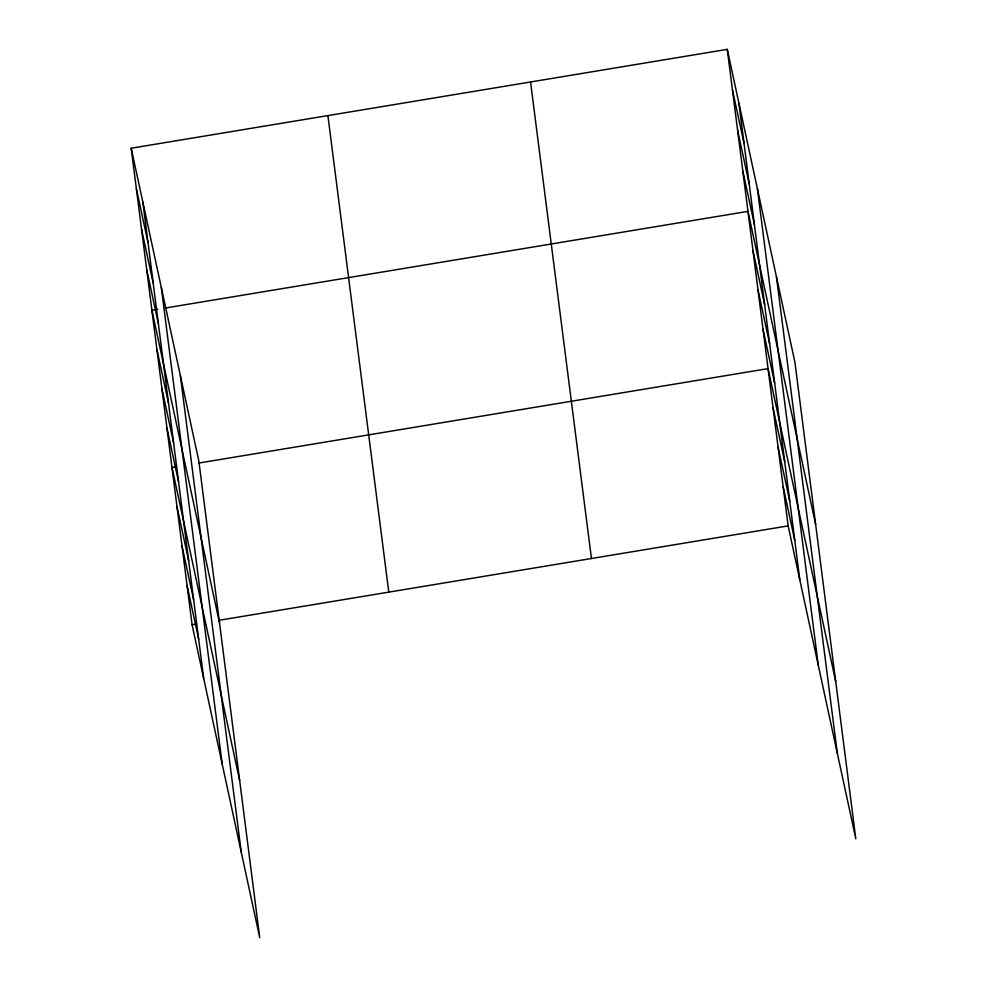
<?xml version="1.0" encoding="UTF-8"?>
<svg xmlns="http://www.w3.org/2000/svg" width="987" height="987" viewBox="0 0 987 987"><rect width="100%" height="100%" fill="white"/><g stroke="black" fill="none" stroke-linecap="round" stroke-linejoin="round"><path stroke-width="1.48" d="M131.197 148.223L198.856 461.114L259.729 937.65L192.083 624.759L131.197 148.223L727.271 49.35L794.917 362.241L855.803 838.777L788.144 525.886L727.271 49.35M157.858 309.264L151.899 310.251L219.546 623.142M165.31 308.018L747.973 211.366L815.62 524.257M176.463 466.765L171.997 467.505L239.644 780.396M198.819 463.051L768.059 368.62L835.705 681.523M192.083 624.759L196.549 624.018M218.904 620.305L788.144 525.886M732.44 89.854L744.075 143.646M737.622 130.358L749.244 184.15M742.792 170.862L754.426 224.654M752.995 250.686L764.617 304.465M758.016 289.993L769.638 343.784M763.037 329.313L774.659 383.092M773.08 407.939L784.714 461.719M778.101 447.247L789.736 501.038M783.123 486.566L794.757 540.345M136.379 188.727L148.001 242.518M141.548 229.243L153.182 283.022M146.73 269.747L158.352 323.526M156.921 349.558L168.555 403.35M161.942 388.878L173.576 442.657M166.963 428.185L178.598 481.977M177.018 506.812L188.64 560.604M182.04 546.132L193.662 599.911M187.061 585.439L198.683 639.231M776.436 276.742L837.309 753.266M757.387 188.64L818.26 665.164M738.893 103.129L799.778 579.665M530.562 81.983L591.447 558.506M327.906 115.602L388.779 592.126M180.362 375.615L241.247 852.139M161.313 287.513L222.198 764.049M142.831 202.014L203.704 678.538"/></g></svg>
